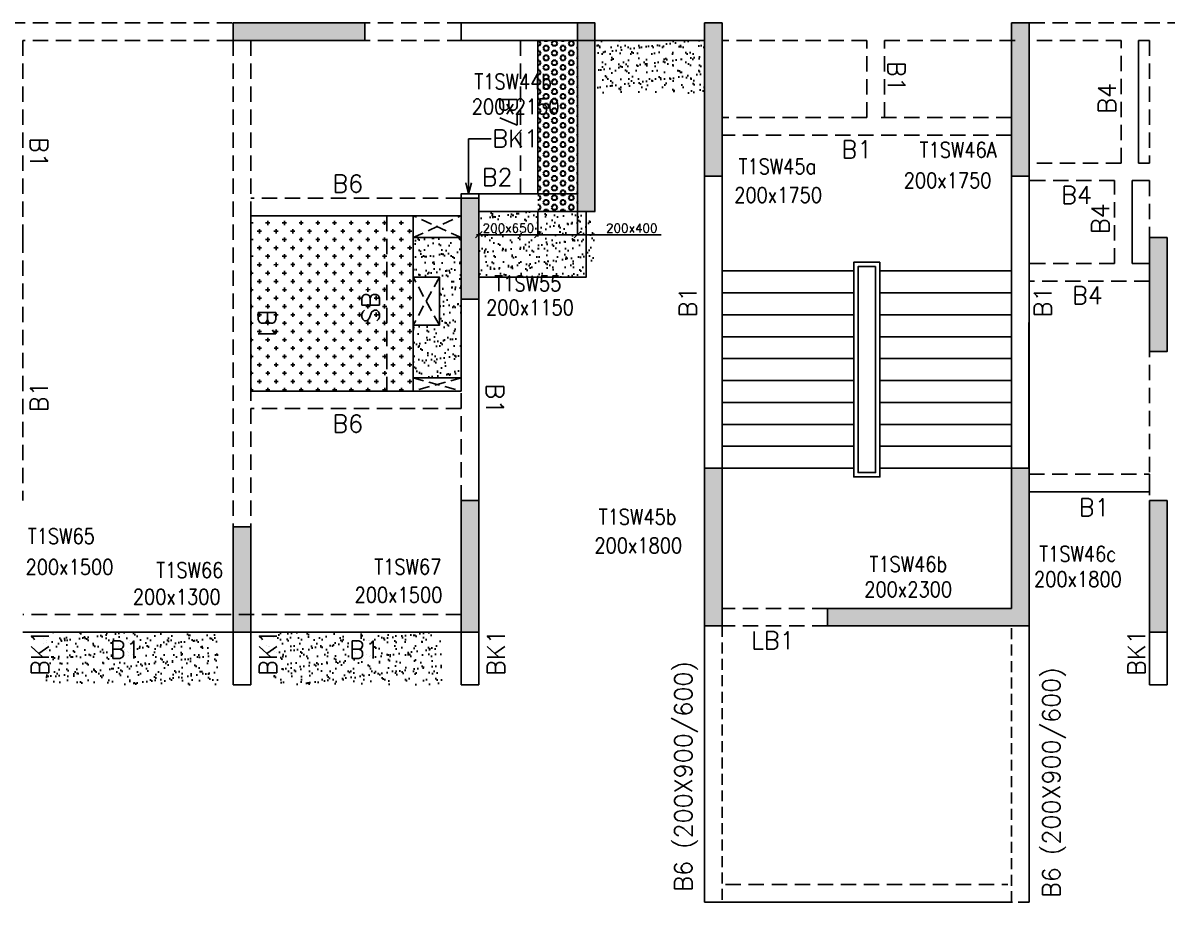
# Model space of a CAD drawing. Header units: millimetres. Extents: x 1078357 to 2594950, y -5122486 to -4636555.
# Drawn here: x 1702050 to 1715100, y -4677161 to -4667131 of the extents above; entities that cross this region are included whole.
import ezdxf

# ---------------------------------------------------------------- set-up
doc = ezdxf.new("R2010")
doc.units = ezdxf.units.MM
doc.header["$PDMODE"] = 35
for name, pattern in [('CONTINOUS', [0]), ('HIDDEN', [0.375, 0.25, -0.125]), ('New Retail block$0$CONTINOUS', [0])]:
    doc.linetypes.add(name, pattern=pattern)
doc.layers.get('0').update_dxf_attribs({"lineweight": 0})
doc.layers.get('Defpoints').update_dxf_attribs({"lineweight": 0})
for name, color, linetype, lineweight in [('A-_ANOTDIMA_D-', 6, 'Continuous', 13), ('COL. NO.', 30, 'Continuous', 25), ('COL. SIZE', 7, 'Continuous', 25), ('DIM', 9, 'Continuous', 25), ('HATCH', 8, 'Continuous', 30)]:
    doc.layers.add(name, color=color, linetype=linetype, lineweight=lineweight)
for name, color, linetype in [('B-200x325', 201, 'HIDDEN'), ('B-200x400', 44, 'HIDDEN'), ('DROP SLAB', 8, 'Continuous'), ('NON STR. RCC WALL', 6, 'Continuous'), ('S-BEAM', 3, 'HIDDEN'), ('S-BEAM NO.', 6, 'Continuous'), ('S-COLUMN', 1, 'Continuous'), ('S-CUTOUT', 8, 'HIDDEN'), ('S-SLAB-PROJECTION', 54, 'New Retail block$0$CONTINOUS'), ('S-STAIR', 31, 'Continuous'), ('SLAB FOLD', 8, 'Continuous')]:
    doc.layers.add(name, color=color, linetype=linetype)
doc.styles.add('Roman', font='romans')
doc.styles.add('ROMANS', font='romans.shx', dxfattribs={"width": 0.85})
doc.dimstyles.new('HARESH', dxfattribs={"dimtxt": 150, "dimasz": 75, "dimexe": 0, "dimexo": 0, "dimgap": 25, "dimtad": 1, "dimdec": 0, "dimdsep": 46, "dimtxsty": 'Roman', "dimblk": 'OBLIQUE', "dimcen": 225, "dimdle": 25, "dimclrd": 2, "dimclre": 2, "dimclrt": 7, "dimadec": 8, "dimazin": 1, "dimtfac": 1, "dimtdec": 0, "dimtmove": 0, "dimatfit": 0, "dimfxl": 1, "dimlwd": -1, "dimlwe": -1, "dimarcsym": 0})

# ---------------------------------------------------------------- blocks, each defined once
blk = doc.blocks.new('_Oblique')
at = {"color": 0, "linetype": 'ByBlock', "lineweight": -2}
blk.add_line((-0.5, -0.5), (0.5, 0.5), dxfattribs=at)
blk = doc.blocks.new('*D1257')
at = {"layer": 'Defpoints', "color": 0, "ltscale": 700, "transparency": 16777216}
for p in [(1707924, -4669281, 0), (1708374, -4669281, 0), (1708374, -4669547)]:
    blk.add_point(p, dxfattribs=at)
at = {"layer": 'DIM', "color": 2, "ltscale": 700, "transparency": 16777216}
for p, q in [((1707924, -4669281), (1707924, -4669547)), ((1708374, -4669281), (1708374, -4669547)), ((1707924, -4669547), (1707849, -4669547)), ((1707924, -4669547), (1708374, -4669547)), ((1707924, -4669547), (1708374, -4669547)), ((1708374, -4669547), (1708449, -4669547)), ((1709331, -4669547), (1708374, -4669547))]:
    blk.add_line(p, q, dxfattribs=at)
at = {"layer": 'DIM', "color": 2, "ltscale": 700, "transparency": 16777216, "xscale": 75, "yscale": 75, "zscale": 75}
blk.add_blockref('_Oblique', (1707924, -4669547), dxfattribs=at)
at = {"layer": 'DIM', "color": 2, "ltscale": 700, "transparency": 16777216, "xscale": 75, "yscale": 75, "zscale": 75, "rotation": 180}
blk.add_blockref('_Oblique', (1708374, -4669547), dxfattribs=at)
at = {"layer": 'DIM', "color": 7, "ltscale": 700, "transparency": 16777216, "insert": (1708994, -4669472), "char_height": 150, "attachment_point": 5, "style": 'Roman'}
blk.add_mtext('{\\H0.666667x;200x400}', dxfattribs=at)
blk = doc.blocks.new('*D1258')
at = {"layer": 'Defpoints', "color": 0, "ltscale": 700, "transparency": 16777216}
for p in [(1707249, -4669281, 0), (1707924, -4669281), (1707249, -4669547)]:
    blk.add_point(p, dxfattribs=at)
at = {"layer": 'DIM', "color": 2, "ltscale": 700, "transparency": 16777216}
for p, q in [((1707249, -4669281), (1707249, -4669547)), ((1707924, -4669281), (1707924, -4669547)), ((1707949, -4669547), (1707224, -4669547))]:
    blk.add_line(p, q, dxfattribs=at)
at = {"layer": 'DIM', "color": 2, "ltscale": 700, "transparency": 16777216, "xscale": 75, "yscale": 75, "zscale": 75, "rotation": 180}
blk.add_blockref('_Oblique', (1707249, -4669547), dxfattribs=at)
at = {"layer": 'DIM', "color": 2, "ltscale": 700, "transparency": 16777216, "xscale": 75, "yscale": 75, "zscale": 75}
blk.add_blockref('_Oblique', (1707924, -4669547), dxfattribs=at)
at = {"layer": 'DIM', "color": 7, "ltscale": 700, "transparency": 16777216, "insert": (1707587, -4669472), "char_height": 150, "attachment_point": 5, "style": 'Roman'}
blk.add_mtext('{\\H0.666667x;200x650}', dxfattribs=at)
blk = doc.blocks.new('G$CD63B60BD')
at = {"layer": 'COL. NO.', "linetype": 'Continuous', "style": 'ROMANS', "width": 0.85}
for s, p in [('T1SW44b', (10548, 6194, 0)), ('T1SW46A', (15627, 5414, -320)), ('T1SW45a', (13562, 5226, -320)), ('T1SW55', (10776, 3890, -320)), ('T1SW45b', (11967, 1228, 0)), ('T1SW65', (5456, 1008, -320)), ('T1SW46c', (16991, 805, -320)), ('T1SW66', (6921, 620, -320)), ('T1SW67', (9408, 659, -320)), ('T1SW46b', (15055, 688, -320))]:
    blk.add_text(s, height=175, dxfattribs=at).set_placement(p)
at = {"layer": 'COL. SIZE', "linetype": 'Continuous', "style": 'ROMANS', "width": 0.85}
for s, p in [('200x2150', (10519, 5907, -3)), ('200x1750', (15446, 5066, -320)), ('200x1750', (13513, 4899, -320)), ('200x1150', (10683, 3616, -320)), ('200x1800', (11918, 901, 0)), ('200x1500', (5431, 656, -320)), ('200x1800', (16932, 517, -320)), ('200x2300', (14996, 400, -320)), ('200x1300', (6654, 315, -320)), ('200x1500', (9183, 337, -320))]:
    blk.add_text(s, height=175, dxfattribs=at).set_placement(p)

msp = doc.modelspace()

# ---------------------------------------------------------------- hatches: boundary and pattern name
at = {"layer": 'DROP SLAB'}
h = msp.add_hatch(dxfattribs=at)
h.set_pattern_fill('CROSS', color=8, scale=15, angle=0.03079)
h.set_pattern_definition([(180.03079016, (-11442789.52, 51535698.25), (-95.19879988, -95.30117261), [47.625, -142.875]), (270.03079016, (-11442813.35, 51535722.05), (95.30117261, -95.19879988), [47.625, -142.875])])
h.paths.add_polyline_path([(1706499.7, -4669330.8), (1704649.6, -4669330.8), (1704649.6, -4671330.6), (1706499.7, -4671330.6)])
at = {"layer": 'HATCH', "ltscale": 1000}
h = msp.add_hatch(dxfattribs=at)
h.set_pattern_fill('HEX', color=8, scale=10, angle=180)
h.set_pattern_definition([(180, (-495099.62, 4891862.54), (-7e-15, -54.99261315), [31.75, -63.5]), (300, (-495099.62, 4891862.54), (47.625, 27.49630658), [31.75, -63.5]), (240, (-495131.37, 4891862.54), (47.625, -27.49630658), [31.75, -63.5])])
h.paths.add_polyline_path([(1708374.4, -4669280.8), (1707924.4, -4669280.8), (1707924.8, -4667330.9), (1708374.8, -4667330.9)])
at = {"layer": 'HATCH'}
h = msp.add_hatch(dxfattribs=at)
h.set_pattern_fill('AR-SAND', color=8, scale=3, angle=179.97015)
h.set_pattern_definition([(37.4701541, (-2228458.37, 14015358.5), (-4.72361136, 146.8264517), [0, -115.824, 0, -129.54, 0, -123.825]), (7.4701541, (-2228458.37, 14015358.5), (134.9689868, 214.9772528), [0, -62.484, 0, -104.394, 0, -40.005]), (327.4701541, (-2228552.1, 14015358.55), (237.2979035, 0.3075449), [0, -38.1, 0, -137.16, 0, -179.07]), (317.4701541, (-2228552.1, 14015358.55), (229.1017424, 66.759465), [0, -19.05, 0, -89.916, 0, -102.87])])
h.paths.add_polyline_path([(1709824.9, -4667330.8), (1708574.9, -4667330.8), (1708574.9, -4667930.9), (1709824.9, -4667930.9)])
h = msp.add_hatch(dxfattribs=at)
h.set_pattern_fill('AR-SAND', color=8, scale=3, angle=179.97015)
h.set_pattern_definition([(37.4701541, (-2240808.39, 14013408.57), (-4.72361136, 146.8264517), [0, -115.824, 0, -129.54, 0, -123.825]), (7.4701541, (-2240808.39, 14013408.57), (134.9689868, 214.9772528), [0, -62.484, 0, -104.394, 0, -40.005]), (327.4701541, (-2240902.11, 14013408.62), (237.2979035, 0.3075449), [0, -38.1, 0, -137.16, 0, -179.07]), (317.4701541, (-2240902.11, 14013408.62), (229.1017424, 66.759465), [0, -19.05, 0, -89.916, 0, -102.87])])
h.paths.add_polyline_path([(1708574.9, -4669280.9), (1707249.9, -4669280.9), (1707249.9, -4669880.9), (1708574.9, -4669880.9)])
h = msp.add_hatch(dxfattribs=at)
h.set_pattern_fill('AR-SAND', color=8, scale=3, angle=179.97015)
h.set_pattern_definition([(37.4701541, (-2240808.3, 14013408.57), (-4.72361136, 146.8264517), [0, -115.824, 0, -129.54, 0, -123.825]), (7.4701541, (-2240808.3, 14013408.57), (134.9689868, 214.9772528), [0, -62.484, 0, -104.394, 0, -40.005]), (327.4701541, (-2240902.02, 14013408.62), (237.2979035, 0.3075449), [0, -38.1, 0, -137.16, 0, -179.07]), (317.4701541, (-2240902.02, 14013408.62), (229.1017424, 66.759465), [0, -19.05, 0, -89.916, 0, -102.87])])
h.paths.add_polyline_path([(1708474.7, -4669280.9), (1707250, -4669280.9), (1707250, -4670030.8), (1708474.7, -4670030.8)])
h = msp.add_hatch(dxfattribs=at)
h.set_pattern_fill('AR-SAND', color=8, scale=3, angle=359.97015)
h.set_pattern_definition([(37.47015413, (-3315333.55, 18697427.78), (-4.72361136, 146.8264517), [0, -115.824, 0, -129.54, 0, -123.825]), (7.4701541, (-3315333.55, 18697427.78), (134.9689868, 214.9772528), [0, -62.484, 0, -104.394, 0, -40.005]), (327.4701541, (-3315427.27, 18697427.83), (237.2979035, 0.3075449), [0, -38.1, 0, -137.16, 0, -179.07]), (317.4701541, (-3315427.27, 18697427.83), (229.1017424, 66.759465), [0, -19.05, 0, -89.916, 0, -102.87])])
h.paths.add_polyline_path([(1707049.6, -4671180.8), (1706499.6, -4671180.8), (1706499.6, -4670580.8), (1706799.6, -4670580.8), (1706799.6, -4670030.8), (1706499.6, -4670030.9), (1706499.6, -4669580.8), (1707049.6, -4669580.8)])
h = msp.add_hatch(dxfattribs=at)
h.set_pattern_fill('AR-SAND', color=8, scale=3, angle=179.97015)
h.set_pattern_definition([(37.47015413, (-3323658.1, 18697427.77), (-4.72361136, 146.8264517), [0, -115.824, 0, -129.54, 0, -123.825]), (7.4701541, (-3323658.1, 18697427.77), (134.9689868, 214.9772528), [0, -62.484, 0, -104.394, 0, -40.005]), (327.4701541, (-3323751.83, 18697427.82), (237.2979035, 0.3075449), [0, -38.1, 0, -137.16, 0, -179.07]), (317.4701541, (-3323751.83, 18697427.82), (229.1017424, 66.759465), [0, -19.05, 0, -89.916, 0, -102.87])])
h.paths.add_polyline_path([(1704274.9, -4674080.9), (1702274.9, -4674080.9), (1702274.9, -4674680.9), (1704274.9, -4674680.9)])
h = msp.add_hatch(dxfattribs=at)
h.set_pattern_fill('AR-SAND', color=8, scale=3, angle=179.97015)
h.set_pattern_definition([(37.47015413, (-3326208.1, 18697427.77), (-4.72361136, 146.8264517), [0, -115.824, 0, -129.54, 0, -123.825]), (7.4701541, (-3326208.1, 18697427.77), (134.9689868, 214.9772528), [0, -62.484, 0, -104.394, 0, -40.005]), (327.4701541, (-3326301.83, 18697427.82), (237.2979035, 0.3075449), [0, -38.1, 0, -137.16, 0, -179.07]), (317.4701541, (-3326301.83, 18697427.82), (229.1017424, 66.759465), [0, -19.05, 0, -89.916, 0, -102.87])])
h.paths.add_polyline_path([(1706824.9, -4674080.9), (1704824.9, -4674080.9), (1704824.9, -4674680.9), (1706824.9, -4674680.9)])
at = {"layer": 'S-COLUMN', "lineweight": 25}
h = msp.add_hatch(color=1, dxfattribs=at)
h.dxf.hatch_style = 1
h.paths.add_polyline_path([(1704449.7, -4667130.8), (1705949.7, -4667130.8), (1705949.7, -4667330.8), (1704449.7, -4667330.8)])
h = msp.add_hatch(color=1, dxfattribs=at)
h.dxf.hatch_style = 1
h.paths.add_polyline_path([(1708374.7, -4667130.8), (1708574.7, -4667130.8), (1708574.7, -4669280.8), (1708374.7, -4669280.8)])
h = msp.add_hatch(color=1, dxfattribs=at)
h.dxf.hatch_style = 1
h.paths.add_polyline_path([(1710024.7, -4668880.8), (1710024.7, -4667130.8), (1709824.7, -4667130.8), (1709824.7, -4668880.8), (1710024.7, -4668880.8)], is_closed=False)
h = msp.add_hatch(color=1, dxfattribs=at)
h.dxf.hatch_style = 1
h.paths.add_polyline_path([(1713324.7, -4667130.9), (1713324.7, -4668880.8), (1713524.7, -4668880.8), (1713524.7, -4667130.9), (1713324.7, -4667130.9)], is_closed=False)
at = {"layer": 'S-COLUMN', "lineweight": 25, "extrusion": (-1.00316e-06, -1.91639e-11, 1)}
h = msp.add_hatch(color=1, dxfattribs=at)
h.dxf.hatch_style = 1
h.paths.add_polyline_path([(1707049.7, -4669130.8), (1707249.7, -4669130.8), (1707249.7, -4670280.8), (1707049.7, -4670280.8)])
h = msp.add_hatch(color=1, dxfattribs=at)
h.dxf.hatch_style = 1
h.paths.add_polyline_path([(1714899.7, -4669580.9), (1715099.7, -4669580.9), (1715099.7, -4670880.9), (1714899.7, -4670880.9)])
at = {"layer": 'S-COLUMN', "lineweight": 25, "extrusion": (1.00316e-06, -2.11765e-11, 1)}
h = msp.add_hatch(color=1, dxfattribs=at)
h.dxf.hatch_style = 1
h.paths.add_polyline_path([(1715099.7, -4669580.9), (1714899.7, -4669580.9), (1714899.7, -4670880.9), (1715099.7, -4670880.9)])
at = {"layer": 'S-COLUMN', "lineweight": 25}
h = msp.add_hatch(color=1, dxfattribs=at)
h.dxf.hatch_style = 1
h.paths.add_polyline_path([(1710024.6, -4674010.8), (1710024.6, -4672210.8), (1709824.6, -4672210.8), (1709824.6, -4674010.8)])
h = msp.add_hatch(color=1, dxfattribs=at)
h.dxf.hatch_style = 1
h.paths.add_polyline_path([(1713524.6, -4674010.9), (1713524.6, -4672210.8), (1713324.6, -4672210.8), (1713324.6, -4673810.9), (1711224.6, -4673810.8), (1711224.6, -4674010.8)])
at = {"layer": 'S-COLUMN', "lineweight": 25, "extrusion": (-1.00316e-06, -1.91639e-11, 1)}
h = msp.add_hatch(color=1, dxfattribs=at)
h.dxf.hatch_style = 1
h.paths.add_polyline_path([(1707049.6, -4674080.8), (1707249.6, -4674080.8), (1707249.6, -4672580.8), (1707049.6, -4672580.8)])
at = {"layer": 'S-COLUMN', "lineweight": 25}
h = msp.add_hatch(color=1, dxfattribs=at)
h.dxf.hatch_style = 1
h.paths.add_polyline_path([(1714899.6, -4674080.9), (1715099.6, -4674080.9), (1715099.6, -4672580.8), (1714899.6, -4672580.8)])
h = msp.add_hatch(color=1, dxfattribs=at)
h.dxf.hatch_style = 1
h.paths.add_polyline_path([(1704649.6, -4672880.8), (1704649.6, -4674080.8), (1704449.6, -4674080.8), (1704449.6, -4672880.8)])

# ---------------------------------------------------------------- linework, layer by layer
at = {"layer": 'B-200x400', "linetype": 'HIDDEN', "ltscale": 500}
msp.add_line((1707924.4, -4669080.8, 0), (1708374.4, -4669080.8, 0), dxfattribs=at)
at = {"layer": 'B-200x400', "linetype": 'ByBlock', "ltscale": 500}
msp.add_line((1707924.4, -4669280.8, 0), (1708374.4, -4669280.8, 0), dxfattribs=at)
at = {"layer": 'DROP SLAB', "color": 3, "linetype": 'CONTINOUS', "ltscale": 500, "elevation": 0}
for points in [[(1706499.7, -4669330.8), (1704649.6, -4669330.8), (1704649.6, -4671330.6), (1706499.7, -4671330.6)], [(1707049.4, -4669580.8), (1706499.6, -4669580.8), (1706499.6, -4669330.9), (1707049.4, -4669330.9)], [(1706799.6, -4670580.8), (1706499.6, -4670580.8), (1706499.6, -4670030.9), (1706799.6, -4670030.9)], [(1707049.6, -4671330.6), (1706499.6, -4671330.6), (1706499.6, -4671180.8), (1707049.6, -4671180.8)]]:
    msp.add_lwpolyline(points, close=True, dxfattribs=at)
at = {"layer": 'NON STR. RCC WALL', "elevation": 0}
for points in [[(1708374.7, -4667131.4), (1707049.7, -4667131.1), (1707049.7, -4667330.6), (1708374.7, -4667330.9)], [(1710024.4, -4672210.8), (1710024.7, -4668880.8), (1709825.2, -4668880.8), (1709824.9, -4672210.8)], [(1713524.4, -4672210.8), (1713524.7, -4668880.8), (1713325.2, -4668880.8), (1713324.9, -4672210.8)]]:
    msp.add_lwpolyline(points, close=True, dxfattribs=at)
at = {"layer": 'S-BEAM', "linetype": 'HIDDEN', "ltscale": 700}
for p, q in [((1708374.7, -4667130.9, 0), (1699499.9, -4667130.9, 0)), ((1720793.2, -4667130.9, 0), (1713524.9, -4667130.9, 0)), ((1708374.7, -4667330.9, 0), (1702049.9, -4667330.9, 0)), ((1702049.9, -4667330.9, 0), (1702049.9, -4669580.8, 0)), ((1704449.9, -4667330.9, 0), (1704449.9, -4673780.8, 0)), ((1704649.9, -4667330.9, 0), (1704649.9, -4673780.8, 0)), ((1711674.9, -4667330.8, 0), (1710024.9, -4667330.8, 0)), ((1711674.9, -4668210.9, 0), (1711674.9, -4667330.8, 0)), ((1713364.9, -4667330.8, 0), (1711824.9, -4667330.8, 0)), ((1711874.9, -4668210.9, 0), (1711874.9, -4667330.8, 0)), ((1714574.9, -4667330.9, 0), (1713524.9, -4667330.9, 0)), ((1714574.9, -4668730.8, 0), (1714574.9, -4667330.9, 0)), ((1714899.9, -4667330.9, 0), (1714774.9, -4667330.9, 0)), ((1714899.9, -4667330.9, 0), (1714899.9, -4668730.8, 0)), ((1711674.9, -4668210.9, 0), (1710024.9, -4668210.8, 0)), ((1713324.9, -4668210.9, 0), (1711824.9, -4668210.9, 0)), ((1713324.9, -4668410.9, 0), (1710024.9, -4668410.8, 0)), ((1714574.9, -4668730.8, 0), (1713524.9, -4668730.8, 0)), ((1714899.9, -4668730.8, 0), (1714774.9, -4668730.8, 0)), ((1714499.9, -4668930.8, 0), (1713524.9, -4668930.8, 0)), ((1714499.9, -4669875.8, 0), (1714499.9, -4668930.8, 0)), ((1714899.9, -4668930.8, 0), (1714899.9, -4672580.8, 0)), ((1707249.6, -4669080.8, 0), (1707924.4, -4669080.8, 0)), ((1708374.9, -4669080.9, 0), (1707249.9, -4669080.8, 0)), ((1706199.6, -4669330.8, 0), (1706199.6, -4671330.6, 0)), ((1702049.9, -4669580.8, 0), (1702049.9, -4672580.8, 0)), ((1714499.9, -4669875.8, 0), (1713524.9, -4669875.8, 0)), ((1714899.9, -4670075.8, 0), (1713524.9, -4670075.8, 0)), ((1707049.9, -4672580.8, 0), (1707049.9, -4670280.8, 0)), ((1713524.9, -4672280.8, 0), (1714899.9, -4672280.8, 0)), ((1711224.7, -4673810.8, 0), (1710024.7, -4673810.8, 0)), ((1711224.9, -4673810.8, 0), (1710024.9, -4673810.8, 0)), ((1707049.9, -4673880.8, 0), (1702049.9, -4673880.8, 0)), ((1711224.9, -4674010.8, 0), (1710024.9, -4674010.8, 0)), ((1710064.7, -4676960.9, 0), (1713284.7, -4676960.9, 0))]:
    msp.add_line(p, q, dxfattribs=at)
at = {"layer": 'S-BEAM', "ltscale": 700}
for p, q in [((1707724.5, -4669080.8, 0), (1707724.5, -4667330.8, 0)), ((1707049.5, -4669130.8, 0), (1704649.7, -4669130.8, 0)), ((1707049.7, -4671530.6, 0), (1704649.7, -4671530.6, 0))]:
    msp.add_line(p, q, dxfattribs=at)
at = {"layer": 'S-BEAM', "linetype": 'CONTINOUS', "ltscale": 700}
for p, q in [((1708574.7, -4667330.8, 0), (1709824.8, -4667330.8, 0)), ((1707249.6, -4669280.8, 0), (1707924.4, -4669280.8, 0)), ((1707249.9, -4672580.8, 0), (1707249.9, -4670280.8, 0)), ((1714899.9, -4672480.8, 0), (1714899.9, -4672280.8, 0)), ((1713524.9, -4672480.8, 0), (1714899.9, -4672480.8, 0)), ((1707049.9, -4674080.8, 0), (1702049.9, -4674080.8, 0)), ((1704449.6, -4674680.8, 0), (1704449.6, -4674080.8, 0)), ((1704649.6, -4674080.8, 0), (1704649.6, -4674680.8, 0)), ((1707049.6, -4674680.8, 0), (1707049.6, -4674080.8, 0)), ((1707249.6, -4674080.8, 0), (1707249.6, -4674680.8, 0)), ((1714899.6, -4674680.8, 0), (1714899.6, -4674080.8, 0)), ((1715099.6, -4674080.8, 0), (1715099.6, -4674680.8, 0)), ((1704649.6, -4674680.8, 0), (1704449.6, -4674680.8, 0)), ((1707249.6, -4674680.8, 0), (1707049.6, -4674680.8, 0)), ((1715099.6, -4674680.8, 0), (1714899.6, -4674680.8, 0)), ((1710064.7, -4677160.9, 0), (1713284.7, -4677160.9, 0))]:
    msp.add_line(p, q, dxfattribs=at)
at = {"layer": 'S-BEAM', "linetype": 'Continuous', "ltscale": 700}
for p, q in [((1714774.9, -4668730.8, 0), (1714774.9, -4667330.9, 0)), ((1707924.5, -4669080.8, 0), (1707924.5, -4667341.5, 0)), ((1714899.9, -4668930.8, 0), (1714699.9, -4668930.8, 0)), ((1714699.9, -4669875.8, 0), (1714699.9, -4668930.8, 0)), ((1707249.6, -4669130.7, 0), (1707249.6, -4669080.7, 0)), ((1708574.9, -4669280.9, 0), (1707249.9, -4669280.9, 0)), ((1707049.5, -4669330.8, 0), (1704649.7, -4669330.8, 0)), ((1706499.7, -4671330.6, 0), (1706499.7, -4669330.8, 0)), ((1714899.9, -4669875.8, 0), (1714699.9, -4669875.8, 0)), ((1707049.7, -4671330.6, 0), (1704649.7, -4671330.6, 0))]:
    msp.add_line(p, q, dxfattribs=at)
at = {"layer": 'S-BEAM', "linetype": 'ByBlock', "ltscale": 700}
msp.add_line((1706499.6, -4669330.8, 0), (1706499.6, -4671330.6, 0), dxfattribs=at)
at = {"layer": 'S-BEAM', "linetype": 'ByBlock', "ltscale": 500}
for p, q in [((1709824.7, -4674010.9, 0), (1709824.7, -4677160.9, 0)), ((1713524.7, -4677160.9, 0), (1713524.7, -4674010.9, 0)), ((1710064.7, -4677160.9, 0), (1709824.7, -4677160.9, 0))]:
    msp.add_line(p, q, dxfattribs=at)
at = {"layer": 'S-BEAM', "linetype": 'HIDDEN', "ltscale": 500}
for p, q in [((1710024.7, -4674010.9, 0), (1710024.7, -4677160.9, 0)), ((1713324.7, -4677160.9, 0), (1713324.7, -4674010.9, 0)), ((1713524.7, -4677160.9, 0), (1713284.7, -4677160.9, 0))]:
    msp.add_line(p, q, dxfattribs=at)
at = {"layer": 'S-BEAM', "linetype": 'Continuous', "ltscale": 700, "elevation": 0}
for points in [[(1710024.7, -4668880.8), (1709824.6, -4668880.8), (1709824.6, -4672210.8), (1710024.7, -4672210.8)], [(1713324.7, -4668880.8), (1713524.6, -4668880.8), (1713524.6, -4672210.8), (1713324.7, -4672210.8)], [(1707249.9, -4669130.7), (1707049.9, -4669130.7), (1707049.9, -4669080.5), (1707249.9, -4669080.5)]]:
    msp.add_lwpolyline(points, close=True, dxfattribs=at)
at = {"layer": 'S-COLUMN', "color": 1, "lineweight": 25}
msp.add_line((1709824.7, -4668880.8, 0), (1710024.7, -4668880.8, 0), dxfattribs=at)
at = {"layer": 'S-COLUMN', "color": 1, "lineweight": 25, "elevation": 0}
for points in [[(1704449.7, -4667130.8), (1705949.7, -4667130.8), (1705949.7, -4667330.8), (1704449.7, -4667330.8)], [(1708374.7, -4667130.8), (1708574.7, -4667130.8), (1708574.7, -4669280.8), (1708374.7, -4669280.8)], [(1710024.7, -4668880.8), (1710024.7, -4667130.8), (1709824.7, -4667130.8), (1709824.7, -4668880.8)], [(1708374.7, -4667330.8), (1708574.7, -4667330.8), (1708574.7, -4669280.8), (1708374.7, -4669280.8)], [(1714899.6, -4674080.9), (1715099.6, -4674080.9), (1715099.6, -4672580.8), (1714899.6, -4672580.8)], [(1704449.6, -4672881), (1704649.6, -4672881), (1704649.6, -4674080.8), (1704449.6, -4674080.8)]]:
    msp.add_lwpolyline(points, close=True, dxfattribs=at)
for points in [[(1713324.7, -4667130.9), (1713324.7, -4668880.8), (1713524.7, -4668880.8), (1713524.7, -4667130.9), (1713324.7, -4667130.9)], [(1710024.6, -4672210.8), (1710024.6, -4674010.8), (1709824.6, -4674010.8), (1709824.6, -4672210.8), (1710024.6, -4672210.8)], [(1713524.6, -4672210.8), (1713524.6, -4674010.9), (1711224.6, -4674010.8), (1711224.6, -4673810.8), (1713324.6, -4673810.9), (1713324.6, -4672210.8), (1713524.6, -4672210.8)]]:
    msp.add_lwpolyline(points, dxfattribs=at)
at = {"layer": 'S-COLUMN', "color": 1, "lineweight": 25, "extrusion": (-1.00316e-06, -1.91639e-11, 1), "elevation": -1.7}
for points in [[(1707049.7, -4669130.8), (1707249.7, -4669130.8), (1707249.7, -4670280.8), (1707049.7, -4670280.8)], [(1714899.7, -4669580.9), (1715099.7, -4669580.9), (1715099.7, -4670880.9), (1714899.7, -4670880.9)], [(1707049.6, -4674080.8), (1707249.6, -4674080.8), (1707249.6, -4672580.8), (1707049.6, -4672580.8)]]:
    msp.add_lwpolyline(points, close=True, dxfattribs=at)
at = {"layer": 'S-COLUMN', "color": 1, "lineweight": 25, "extrusion": (1.00316e-06, -2.11765e-11, 1), "elevation": 1.7}
msp.add_lwpolyline([(1715099.7, -4669580.9), (1714899.7, -4669580.9), (1714899.7, -4670880.9), (1715099.7, -4670880.9)], close=True, dxfattribs=at)
at = {"layer": 'S-CUTOUT', "ltscale": 500}
for p, q in [((1707049.6, -4669580.8, 0), (1706499.6, -4669330.8, 0)), ((1706499.6, -4669580.8, 0), (1707049.4, -4669330.8, 0)), ((1706799.6, -4670580.8, 0), (1706499.6, -4670030.8, 0)), ((1706799.6, -4670030.8, 0), (1706499.6, -4670580.8, 0)), ((1707049.6, -4671180.8, 0), (1706499.6, -4671330.6, 0)), ((1706499.6, -4671180.8, 0), (1707048.8, -4671330.6, 0))]:
    msp.add_line(p, q, dxfattribs=at)
at = {"layer": 'S-SLAB-PROJECTION', "elevation": 0}
msp.add_lwpolyline([(1708474.7, -4669280.9), (1707250, -4669280.9), (1707250, -4670030.8), (1708474.7, -4670030.8)], close=True, dxfattribs=at)
at = {"layer": 'S-STAIR', "elevation": 0}
for points in [[(1711824.9, -4669860.9), (1711824.9, -4672310.9), (1711524.9, -4672310.9), (1711524.9, -4669860.9)], [(1711774.9, -4669910.9), (1711774.9, -4672260.9), (1711574.9, -4672260.9), (1711574.9, -4669910.9)]]:
    msp.add_lwpolyline(points, close=True, dxfattribs=at)
for points in [[(1711524.9, -4669960.9), (1710024.9, -4669960.8)], [(1710024.9, -4669960.8), (1710024.9, -4672210.8), (1711524.9, -4672210.9)], [(1711824.9, -4669960.9), (1713324.9, -4669960.9)], [(1713324.9, -4669960.9), (1713324.9, -4672210.9), (1711824.9, -4672210.9)], [(1710024.9, -4670210.8), (1711524.9, -4670210.9)], [(1713324.9, -4670210.9), (1711824.9, -4670210.9)], [(1710024.9, -4670460.8), (1711524.9, -4670460.9)], [(1713324.9, -4670460.9), (1711824.9, -4670460.9)], [(1710024.9, -4670710.8), (1711524.9, -4670710.9)], [(1713324.9, -4670710.9), (1711824.9, -4670710.9)], [(1710024.9, -4670960.8), (1711524.9, -4670960.9)], [(1713324.9, -4670960.9), (1711824.9, -4670960.9)], [(1710024.9, -4671210.8), (1711524.9, -4671210.9)], [(1713324.9, -4671210.9), (1711824.9, -4671210.9)], [(1710024.9, -4671460.8), (1711524.9, -4671460.9)], [(1713324.9, -4671460.9), (1711824.9, -4671460.9)], [(1710024.9, -4671710.8), (1711524.9, -4671710.9)], [(1713324.9, -4671710.9), (1711824.9, -4671710.9)], [(1710024.9, -4671960.8), (1711524.9, -4671960.9)], [(1713324.9, -4671960.9), (1711824.9, -4671960.9)]]:
    msp.add_lwpolyline(points, dxfattribs=at)
at = {"layer": 'SLAB FOLD', "color": 8, "ltscale": 1000, "elevation": 0}
msp.add_lwpolyline([(1707049.6, -4671180.8), (1706499.6, -4671180.8), (1706499.6, -4670580.8), (1706799.6, -4670580.8), (1706799.6, -4670030.8), (1706499.6, -4670030.9), (1706499.6, -4669580.8), (1707049.6, -4669580.8), (1707049.6, -4671180.8)], dxfattribs=at)

# ---------------------------------------------------------------- block references
at = {"layer": 'A-_ANOTDIMA_D-', "color": 2, "ltscale": 700}
msp.add_blockref('G$CD63B60BD', (1696650, -4674080.9, 0), dxfattribs=at)

# ---------------------------------------------------------------- texts
at = {"layer": 'B-200x325', "linetype": 'Continuous', "ltscale": 700, "style": 'ROMANS'}
for p in [(1705580.2, -4669065.6, -2.7), (1705580.2, -4671802.7, -2.7)]:
    msp.add_text('B6', height=200, rotation=359.99906, dxfattribs=at).set_placement(p)
at = {"layer": 'S-BEAM', "linetype": 'HIDDEN', "ltscale": 500, "style": 'ROMANS'}
for rotation, p in [(89.99906, (1714513.9, -4668167.4, -2.7)), (359.99906, (1713891.3, -4669194.3, -2.7)), (89.99906, (1714438.9, -4669539.8, -2.7)), (359.99906, (1714015.1, -4670339.3, -2.7))]:
    msp.add_text('B4', height=200, rotation=rotation, dxfattribs=at).set_placement(p)
at = {"layer": 'S-BEAM NO.', "linetype": 'HIDDEN', "ltscale": 700, "style": 'ROMANS'}
msp.add_text('B1', height=200, rotation=269.99906, dxfattribs=at).set_placement((1711912.7, -4667567, -2.7))
at = {"layer": 'S-BEAM NO.', "linetype": 'Continuous', "ltscale": 700, "style": 'ROMANS'}
for s, rotation, p in [('B7', 269.99906, (1707487.8, -4667972.3, -2.7)), ('BK1', 0.00094, (1707403, -4668550.1, -2.7)), ('SB', 90.00094, (1706115.9, -4670555, -2.7)), ('B1', 89.99906, (1709733.6, -4670490.3, -2.7)), ('B1', 89.99906, (1713782.4, -4670490.3, -2.7))]:
    msp.add_text(s, height=200, rotation=rotation, dxfattribs=at).set_placement(p)
at = {"layer": 'S-BEAM NO.', "linetype": 'HIDDEN', "ltscale": 500, "style": 'ROMANS'}
for s, rotation, p in [('B1', 269.99906, (1702133, -4668432.8, -2.7)), ('B1', 359.99906, (1711385.3, -4668674.4, -2.7)), ('B1', 269.99906, (1704733.7, -4670402.1, -2.7)), ('B1', 90.00094, (1702333.1, -4671572.6, -2.7)), ('B1', 269.99906, (1707333.8, -4671245.1, -2.7)), ('B1', 0.00094, (1714091.8, -4672757.7, -2.7)), ('LB1', 359.99906, (1710355.7, -4674274.3, -2.7)), ('LB1', 359.99906, (1710355.7, -4674274.4, -2.7)), ('LB1', 359.99906, (1710355.8, -4674274.3, -2.7)), ('B1', 0.00094, (1703042.7, -4674381.1, -2.7)), ('B1', 0.00094, (1705770.7, -4674381.1, -2.7)), ('B6 (200X900/600)', 90.00094, (1709682, -4677042.6, 47.3)), ('B6 (200X900/600)', 90.00094, (1713879.3, -4677113.7, 47.3))]:
    msp.add_text(s, height=200, rotation=rotation, dxfattribs=at).set_placement(p)
at = {"layer": 'S-BEAM NO.', "linetype": 'Continuous', "ltscale": 500, "style": 'ROMANS'}
msp.add_text('B2', height=200, dxfattribs=at).set_placement((1707283.3, -4668990.3, -2.7))
at = {"layer": 'S-BEAM NO.', "linetype": 'CONTINOUS', "ltscale": 700, "style": 'ROMANS'}
for p in [(1702345.3, -4674580.4, 50), (1704945.3, -4674580.5, 50), (1707545.3, -4674580.5, 50), (1714850.2, -4674580.5, 50)]:
    msp.add_text('BK1', height=200, rotation=90, dxfattribs=at).set_placement(p)

# ---------------------------------------------------------------- dimensions: what is measured, and where the dimension line sits
at = {"layer": 'DIM', "ltscale": 700}
dim = msp.add_linear_dim(base=(1707249.4, -4669546.9, 0), p1=(1707924.4, -4669280.8, 0), p2=(1707249.4, -4669280.8, 0), angle=180, text='{\\H0.666667x;200x650}', dimstyle='HARESH', override={"dimtxsty": 'Roman', "dimtmove": 1}, dxfattribs=at)
dim.commit()
dim.dimension.update_dxf_attribs({"geometry": '*D1258', "text_midpoint": (1707586.9, -4669471.9, 0)})
dim = msp.add_linear_dim(base=(1708374.4, -4669546.9, 0), p1=(1707924.4, -4669280.8, 0), p2=(1708374.4, -4669280.8, 0), angle=180, text='{\\H0.666667x;200x400}', dimstyle='HARESH', override={"dimtxsty": 'Roman', "dimtmove": 1}, dxfattribs=at)
dim.commit()
dim.dimension.update_dxf_attribs({"geometry": '*D1257', "text_midpoint": (1708993.8, -4669525.2, 0), "dimtype": 160})

# ---------------------------------------------------------------- leaders
at = {"layer": 'S-BEAM NO.', "linetype": 'Continuous', "ltscale": 700}
msp.add_leader([(1707133.4, -4669080.5, 0), (1707133.4, -4668452.3, 0), (1707392.2, -4668452.3, 0)], dimstyle='HARESH', override={"dimasz": 125, "dimgap": 25, "dimtad": 0, "dimldrblk": 'Open30'}, dxfattribs=at)

doc.saveas('drawing.dxf')
